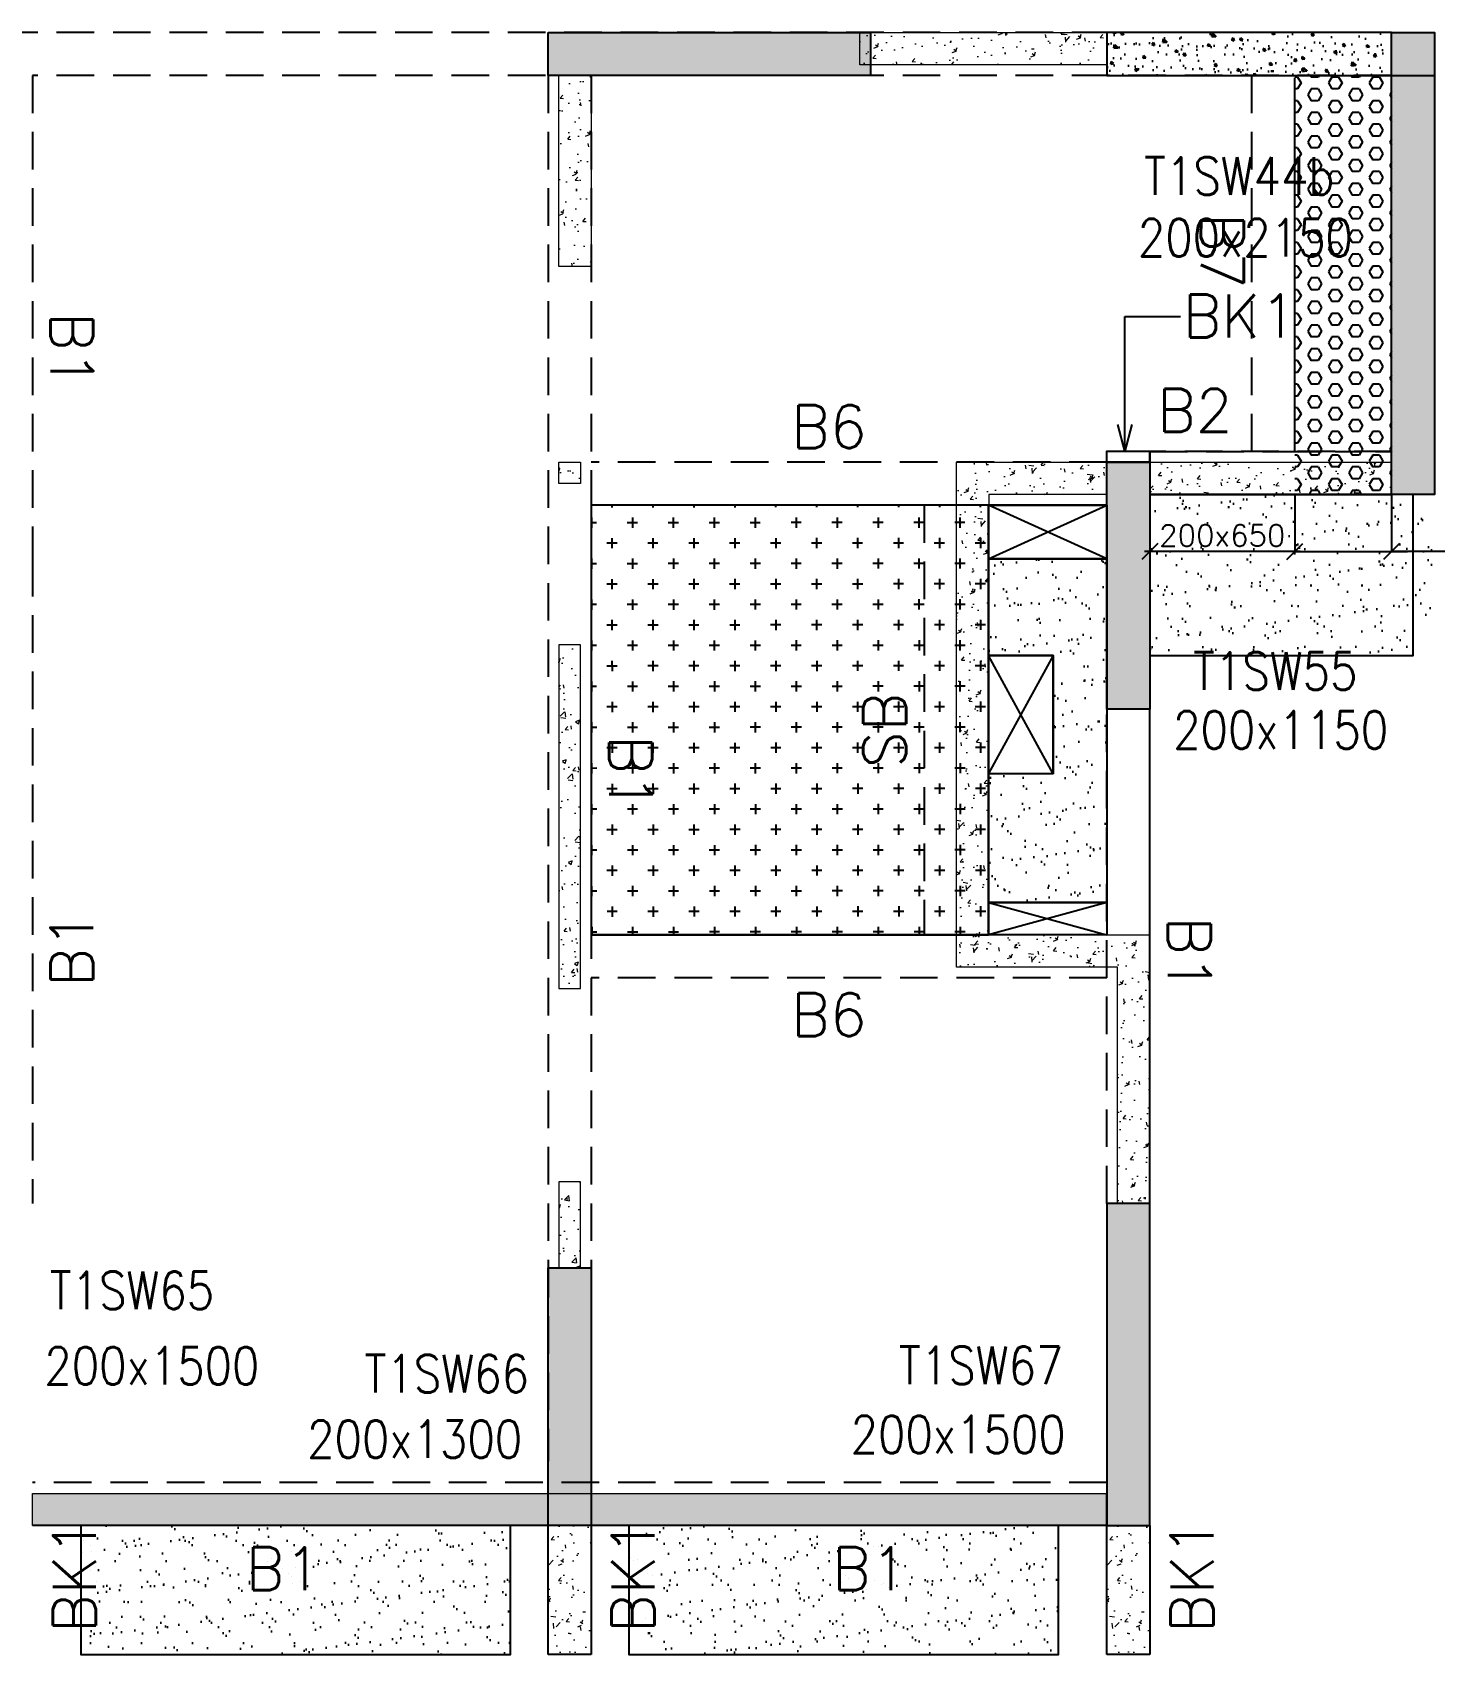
# Model space of a CAD drawing. Header units: millimetres. Extents: x 1078357 to 2594950, y -4969473 to -4636555.
# Drawn here: x 1818081 to 1824606, y -4664238 to -4656688 of the extents above; entities that cross this region are included whole.
import ezdxf

# ---------------------------------------------------------------- set-up
doc = ezdxf.new("R2010")
doc.units = ezdxf.units.MM
doc.header["$PDMODE"] = 35
for name, pattern in [('CONTINOUS', [0]), ('HIDDEN', [0.375, 0.25, -0.125]), ('New Retail block$0$CONTINOUS', [0])]:
    doc.linetypes.add(name, pattern=pattern)
doc.layers.get('0').update_dxf_attribs({"lineweight": 0})
doc.layers.get('Defpoints').update_dxf_attribs({"lineweight": 0})
for name, color, linetype, lineweight in [('A-_ANOTDIMA_D-', 6, 'Continuous', 13), ('COL. NO.', 30, 'Continuous', 25), ('COL. SIZE', 7, 'Continuous', 25), ('DIM', 9, 'Continuous', 25), ('HATCH', 8, 'Continuous', 30), ('RCC UPSTAND', 43, 'Continuous', 30), ('S-NON STR RCC WALL', 8, 'Continuous', 0)]:
    doc.layers.add(name, color=color, linetype=linetype, lineweight=lineweight)
for name, color, linetype in [('B-200x325', 201, 'HIDDEN'), ('B-200x375', 41, 'HIDDEN'), ('B-200x400', 44, 'HIDDEN'), ('B-200x650', 241, 'HIDDEN'), ('B-300xSLAB THK.', 151, 'Continuous'), ('BK1-200x650', 241, 'HIDDEN'), ('DC BEAM NO.', 7, 'Continuous'), ('DROP SLAB', 8, 'Continuous'), ('NON STR. RCC WALL', 6, 'Continuous'), ('S-COLUMN_SHEAR WALL', 1, 'Continuous'), ('S-PROJECTION', 54, 'New Retail block$0$CONTINOUS'), ('SLAB FOLD', 8, 'Continuous')]:
    doc.layers.add(name, color=color, linetype=linetype)
doc.styles.add('Roman', font='romans')
doc.styles.add('ROMANS', font='romans.shx', dxfattribs={"width": 0.85})
doc.dimstyles.new('HARESH', dxfattribs={"dimtxt": 150, "dimasz": 75, "dimexe": 0, "dimexo": 0, "dimgap": 25, "dimtad": 1, "dimdec": 0, "dimdsep": 46, "dimtxsty": 'Roman', "dimblk": 'OBLIQUE', "dimcen": 225, "dimdle": 25, "dimclrd": 2, "dimclre": 2, "dimclrt": 7, "dimadec": 8, "dimazin": 1, "dimtfac": 1, "dimtdec": 0, "dimtmove": 0, "dimatfit": 0, "dimfxl": 1, "dimlwd": -1, "dimlwe": -1, "dimarcsym": 0})
pattern_1 = [(50, (-4526714.12, 23254837.94), (182.184669, -15.9390855), [19.05, -209.55]), (355, (-4526714.12, 23254837.94), (-35.2434214, 191.0568452), [15.24, -167.6405842]), (100.4514447, (-4526698.94, 23254836.6), (146.9412471, 175.1177519), [16.1900088, -178.0902446]), (46.1842, (-4526714.12, 23254888.74), (271.0790409, -42.042328), [28.575, -314.325]), (96.6355576, (-4526691.53, 23254885.23), (237.404134, 247.4261246), [24.2850231, -267.1356082]), (351.1841512, (-4526714.12, 23254888.74), (237.404134, 247.4261246), [22.859967, -251.459732]), (21, (-4526688.72, 23254876.04), (151.6143913, -102.2651982), [19.05, -209.55]), (326, (-4526688.72, 23254876.04), (61.8020283, 184.1879661), [15.24, -167.64]), (71.451445, (-4526676.08, 23254867.51), (213.4164193, 81.9227689), [16.1900088, -178.0899376]), (37.5, (-4526714.12, 23254837.935), (3.08860325, 84.55503887), [0, -165.608, 0, -170.18, 0, -168.275]), (7.5, (-4526714.12, 23254837.935), (66.8196625, 100.18057482), [0, -97.028, 0, -161.798, 0, -64.135]), (327.5, (-4526770.76, 23254837.935), (135.59059517, -5.728744), [0, -63.5, 0, -198.12, 0, -262.89]), (317.5, (-4526796.16, 23254837.94), (148.1291814, 25.42649103), [0, -82.55, 0, -131.572, 0, -186.69])]

# ---------------------------------------------------------------- blocks, each defined once
blk = doc.blocks.new('_Oblique')
at = {"color": 0, "linetype": 'ByBlock', "lineweight": -2}
blk.add_line((-0.5, -0.5), (0.5, 0.5), dxfattribs=at)
blk = doc.blocks.new('*D1442')
at = {"layer": 'Defpoints', "color": 0, "ltscale": 700, "transparency": 16777216}
for p in [(1823955.9, -4658837.8, 0), (1824405.9, -4658837.8, 0), (1824405.9, -4659103.8)]:
    blk.add_point(p, dxfattribs=at)
at = {"layer": 'DIM', "color": 2, "ltscale": 700, "transparency": 16777216}
for p, q in [((1823955.9, -4658837.8), (1823955.9, -4659103.8)), ((1824405.9, -4658837.8), (1824405.9, -4659103.8)), ((1823955.9, -4659103.8), (1823880.9, -4659103.8)), ((1823955.9, -4659103.8), (1824405.9, -4659103.8)), ((1823955.9, -4659103.8), (1824405.9, -4659103.8)), ((1824405.9, -4659103.8), (1824480.9, -4659103.8)), ((1825362.2, -4659103.8), (1824405.9, -4659103.8))]:
    blk.add_line(p, q, dxfattribs=at)
at = {"layer": 'DIM', "color": 2, "ltscale": 700, "transparency": 16777216, "xscale": 75, "yscale": 75, "zscale": 75}
blk.add_blockref('_Oblique', (1823955.9, -4659103.8), dxfattribs=at)
at = {"layer": 'DIM', "color": 2, "ltscale": 700, "transparency": 16777216, "xscale": 75, "yscale": 75, "zscale": 75, "rotation": 180}
blk.add_blockref('_Oblique', (1824405.9, -4659103.8), dxfattribs=at)
at = {"layer": 'DIM', "color": 7, "ltscale": 700, "transparency": 16777216, "insert": (1825025.3, -4659028.8), "char_height": 150, "attachment_point": 5, "style": 'Roman'}
blk.add_mtext('{\\H0.666667x;200x400}', dxfattribs=at)
blk = doc.blocks.new('*D1443')
at = {"layer": 'Defpoints', "color": 0, "ltscale": 700, "transparency": 16777216}
for p in [(1823280.9, -4658837.8, 0), (1823955.9, -4658837.8), (1823280.9, -4659103.8)]:
    blk.add_point(p, dxfattribs=at)
at = {"layer": 'DIM', "color": 2, "ltscale": 700, "transparency": 16777216}
for p, q in [((1823280.9, -4658837.8), (1823280.9, -4659103.8)), ((1823955.9, -4658837.8), (1823955.9, -4659103.8)), ((1823980.9, -4659103.8), (1823255.9, -4659103.8))]:
    blk.add_line(p, q, dxfattribs=at)
at = {"layer": 'DIM', "color": 2, "ltscale": 700, "transparency": 16777216, "xscale": 75, "yscale": 75, "zscale": 75, "rotation": 180}
blk.add_blockref('_Oblique', (1823280.9, -4659103.8), dxfattribs=at)
at = {"layer": 'DIM', "color": 2, "ltscale": 700, "transparency": 16777216, "xscale": 75, "yscale": 75, "zscale": 75}
blk.add_blockref('_Oblique', (1823955.9, -4659103.8), dxfattribs=at)
at = {"layer": 'DIM', "color": 7, "ltscale": 700, "transparency": 16777216, "insert": (1823618.4, -4659028.8), "char_height": 150, "attachment_point": 5, "style": 'Roman'}
blk.add_mtext('{\\H0.666667x;200x650}', dxfattribs=at)
blk = doc.blocks.new('G$CD63B60BD')
at = {"layer": 'COL. NO.', "linetype": 'Continuous', "style": 'ROMANS', "width": 0.85}
for s, p in [('T1SW44b', (10548.3, 6194.4, 0)), ('T1SW55', (10776.3, 3890, -320.4)), ('T1SW65', (5455.6, 1007.6, -320.4)), ('T1SW67', (9407.6, 658.7, -320.4)), ('T1SW66', (6920.6, 619.5, -320.4))]:
    blk.add_text(s, height=175, dxfattribs=at).set_placement(p)
at = {"layer": 'COL. SIZE', "linetype": 'Continuous', "style": 'ROMANS', "width": 0.85}
for s, p in [('200x2150', (10519.3, 5907.3, -2.7)), ('200x1150', (10683.5, 3616.4, -320.4)), ('200x1500', (5430.6, 656.4, -320.4)), ('200x1300', (6653.5, 314.9, -320.4)), ('200x1500', (9182.7, 336.9, -320.4))]:
    blk.add_text(s, height=175, dxfattribs=at).set_placement(p)

msp = doc.modelspace()

# ---------------------------------------------------------------- hatches: boundary and pattern name
at = {"layer": 'DROP SLAB'}
h = msp.add_hatch(dxfattribs=at)
h.set_pattern_fill('CROSS', color=8, scale=15, angle=0.03079)
h.set_pattern_definition([(180.03079016, (-11326758.04, 51546141.31), (-95.19879988, -95.30117261), [47.625, -142.875]), (270.03079016, (-11326781.87, 51546165.11), (95.30117261, -95.19879988), [47.625, -142.875])])
h.paths.add_polyline_path([(1822531.1, -4658887.8), (1820681.1, -4658887.8), (1820681.1, -4660887.5), (1822531.1, -4660887.5)])
at = {"layer": 'HATCH'}
h = msp.add_hatch(dxfattribs=at)
h.set_pattern_fill('AR-SAND', color=8, scale=3, angle=179.97015)
h.set_pattern_definition([(37.4701541, (-2124776.91, 14023851.65), (-4.72361136, 146.8264517), [0, -115.824, 0, -129.54, 0, -123.825]), (7.4701541, (-2124776.9, 14023851.65), (134.9689868, 214.9772528), [0, -62.484, 0, -104.394, 0, -40.005]), (327.4701541, (-2124870.63, 14023851.7), (237.2979035, 0.3075449), [0, -38.1, 0, -137.16, 0, -179.07]), (317.4701541, (-2124870.63, 14023851.7), (229.1017424, 66.759465), [0, -19.05, 0, -89.916, 0, -102.87])])
h.paths.add_polyline_path([(1824606.4, -4658837.8), (1823281.4, -4658837.8), (1823281.4, -4659437.8), (1824606.3, -4659437.8)])
h = msp.add_hatch(dxfattribs=at)
h.set_pattern_fill('AR-SAND', color=8, scale=3, angle=179.97015)
h.set_pattern_definition([(37.4701541, (-2124776.82, 14023851.63), (-4.72361136, 146.8264517), [0, -115.824, 0, -129.54, 0, -123.825]), (7.4701541, (-2124776.82, 14023851.63), (134.9689868, 214.9772528), [0, -62.484, 0, -104.394, 0, -40.005]), (327.4701541, (-2124870.54, 14023851.68), (237.2979035, 0.3075449), [0, -38.1, 0, -137.16, 0, -179.07]), (317.4701541, (-2124870.54, 14023851.68), (229.1017424, 66.759465), [0, -19.05, 0, -89.916, 0, -102.87])])
h.paths.add_polyline_path([(1824506.1, -4658837.8), (1823281.5, -4658837.8), (1823281.4, -4659587.7), (1824506.1, -4659587.7)])
h = msp.add_hatch(dxfattribs=at)
h.set_pattern_fill('AR-SAND', color=8, scale=3, angle=359.97015)
h.set_pattern_definition([(37.47015413, (-3199302.07, 18707870.84), (-4.72361136, 146.8264517), [0, -115.824, 0, -129.54, 0, -123.825]), (7.4701541, (-3199302.07, 18707870.84), (134.9689868, 214.9772528), [0, -62.484, 0, -104.394, 0, -40.005]), (327.4701541, (-3199395.8, 18707870.89), (237.2979035, 0.3075449), [0, -38.1, 0, -137.16, 0, -179.07]), (317.4701541, (-3199395.8, 18707870.9), (229.1017424, 66.759465), [0, -19.05, 0, -89.916, 0, -102.87])])
h.paths.add_polyline_path([(1823081.1, -4660737.8), (1822531.1, -4660737.8), (1822531.1, -4660137.7), (1822831.1, -4660137.7), (1822831.1, -4659587.8), (1822531.1, -4659587.8), (1822531.1, -4659137.8), (1823081.1, -4659137.8)])
h = msp.add_hatch(dxfattribs=at)
h.set_pattern_fill('AR-SAND', color=8, scale=3, angle=179.97015)
h.set_pattern_definition([(37.47015413, (-3207626.62, 18707870.85), (-4.72361136, 146.8264517), [0, -115.824, 0, -129.54, 0, -123.825]), (7.4701541, (-3207626.62, 18707870.85), (134.9689868, 214.9772528), [0, -62.484, 0, -104.394, 0, -40.005]), (327.4701541, (-3207720.35, 18707870.9), (237.2979035, 0.3075449), [0, -38.1, 0, -137.16, 0, -179.07]), (317.4701541, (-3207720.35, 18707870.9), (229.1017424, 66.759465), [0, -19.05, 0, -89.916, 0, -102.87])])
h.paths.add_polyline_path([(1820306.4, -4663637.8), (1818306.4, -4663637.8), (1818306.4, -4664237.8), (1820306.4, -4664237.8)])
h = msp.add_hatch(dxfattribs=at)
h.set_pattern_fill('AR-SAND', color=8, scale=3, angle=179.97015)
h.set_pattern_definition([(37.47015413, (-3210176.62, 18707870.85), (-4.72361136, 146.8264517), [0, -115.824, 0, -129.54, 0, -123.825]), (7.4701541, (-3210176.62, 18707870.85), (134.9689868, 214.9772528), [0, -62.484, 0, -104.394, 0, -40.005]), (327.4701541, (-3210270.35, 18707870.9), (237.2979035, 0.3075449), [0, -38.1, 0, -137.16, 0, -179.07]), (317.4701541, (-3210270.35, 18707870.9), (229.1017424, 66.759465), [0, -19.05, 0, -89.916, 0, -102.87])])
h.paths.add_polyline_path([(1822856.4, -4663637.8), (1820856.4, -4663637.8), (1820856.4, -4664237.8), (1822856.4, -4664237.8)])
at = {"layer": 'RCC UPSTAND'}
h = msp.add_hatch(dxfattribs=at)
h.set_pattern_fill('AR-CONC', color=8, scale=20, angle=270)
h.set_pattern_definition([(320, (5035002, -2120045.14), (-12.550427, -143.4520365), [15, -165]), (265, (5035002, -2120045.14), (150.438427, 27.7502667), [12, -132]), (10.4514445, (5035000.95, -2120057.09), (137.887998, -115.7017693), [12.7480384, -140.2284224]), (316.1842, (5035042, -2120045.14), (-33.103856, -213.448266), [22.5, -247.5]), (6.6356355, (5035039.24, -2120062.92), (194.82372, -186.932389), [19.122068, -210.342752]), (261.184164, (5035042, -2120045.14), (194.82372, -186.932389), [18, -198]), (291, (5035032, -2120065.14), (-80.523778, -119.3814104), [15, -165]), (236, (5035032, -2120065.14), (145.030009, -48.6630664), [12, -132]), (341.4514447, (5035025.29, -2120075.08), (64.5062306, -168.0444753), [12.748038, -140.2284224]), (307.5, (5035002, -2120045.135), (66.57877077, -2.43197106), [0, -130.4, 0, -134, 0, -132.5]), (277.5, (5035002, -2120045.135), (78.8823424, -52.6139075), [0, -76.4, 0, -127.4, 0, -50.5]), (237.5, (5035002, -2120000.535), (-4.51097435, -106.7644872), [0, -50, 0, -156, 0, -207]), (227.5, (5035002, -2119980.535), (20.0209965, -116.6372339), [0, -65, 0, -103.6, 0, -147])])
h.paths.add_polyline_path([(1824406.1, -4656688.3), (1823081.1, -4656688.1), (1823081.1, -4656887.5), (1824406.1, -4656887.8)])
at = {"layer": 'S-COLUMN_SHEAR WALL', "lineweight": 25}
h = msp.add_hatch(color=1, dxfattribs=at)
h.dxf.hatch_style = 1
h.paths.add_polyline_path([(1820481.1, -4656687.8), (1821981.1, -4656687.8), (1821981.1, -4656887.8), (1820481.1, -4656887.8)])
h = msp.add_hatch(color=1, dxfattribs=at)
h.dxf.hatch_style = 1
h.paths.add_polyline_path([(1824406.1, -4656687.8), (1824606.1, -4656687.8), (1824606.1, -4658837.8), (1824406.1, -4658837.8)])
at = {"layer": 'S-COLUMN_SHEAR WALL', "lineweight": 25, "extrusion": (-1.00316e-06, -1.91639e-11, 1)}
h = msp.add_hatch(color=1, dxfattribs=at)
h.dxf.hatch_style = 1
h.paths.add_polyline_path([(1823081.1, -4658687.8), (1823281.1, -4658687.8), (1823281.1, -4659837.8), (1823081.1, -4659837.8)])
h = msp.add_hatch(color=1, dxfattribs=at)
h.dxf.hatch_style = 1
h.paths.add_polyline_path([(1823081.1, -4663637.8), (1823281.1, -4663637.8), (1823281.1, -4662137.8), (1823081.1, -4662137.8)])
at = {"layer": 'S-COLUMN_SHEAR WALL', "lineweight": 25}
h = msp.add_hatch(color=1, dxfattribs=at)
h.dxf.hatch_style = 1
h.paths.add_polyline_path([(1820681.1, -4662437.8), (1820681.1, -4663637.8), (1820481.1, -4663637.8), (1820481.1, -4662437.8)])
at = {"layer": 'S-NON STR RCC WALL'}
h = msp.add_hatch(dxfattribs=at)
h.set_pattern_fill('AR-CONC', color=256, angle=180)
h.set_pattern_definition([(50, (-4533778.86, 23254837.93), (182.184669, -15.9390855), [19.05, -209.55]), (355, (-4533778.86, 23254837.93), (-35.2434214, 191.0568452), [15.24, -167.6405842]), (100.4514447, (-4533763.68, 23254836.6), (146.9412471, 175.1177519), [16.1900088, -178.0902446]), (46.1842, (-4533778.86, 23254888.73), (271.0790409, -42.042328), [28.575, -314.325]), (96.6355576, (-4533756.27, 23254885.22), (237.404134, 247.4261246), [24.2850231, -267.1356082]), (351.1841512, (-4533778.86, 23254888.73), (237.404134, 247.4261246), [22.859967, -251.459732]), (21, (-4533753.46, 23254876.03), (151.6143913, -102.2651982), [19.05, -209.55]), (326, (-4533753.46, 23254876.03), (61.8020283, 184.1879661), [15.24, -167.64]), (71.451445, (-4533740.83, 23254867.5), (213.4164193, 81.9227689), [16.1900088, -178.0899376]), (37.5, (-4533778.864, 23254837.93), (3.08860325, 84.55503887), [0, -165.608, 0, -170.18, 0, -168.275]), (7.5, (-4533778.86, 23254837.93), (66.8196625, 100.18057482), [0, -97.028, 0, -161.798, 0, -64.135]), (327.5, (-4533835.506, 23254837.93), (135.59059517, -5.728744), [0, -63.5, 0, -198.12, 0, -262.89]), (317.5, (-4533860.9, 23254837.93), (148.1291814, 25.42649103), [0, -82.55, 0, -131.572, 0, -186.69])])
h.paths.add_polyline_path([(1821931.3, -4656687.8), (1823081.3, -4656687.8), (1823081.3, -4656837.8), (1821931.3, -4656837.8)])
h = msp.add_hatch(dxfattribs=at)
h.set_pattern_fill('AR-CONC', color=256, angle=180)
h.set_pattern_definition([(50, (-5631003.58, 27935567.1), (182.184669, -15.93908554), [19.05, -209.55]), (355, (-5631003.58, 27935567.1), (-35.2434214, 191.0568452), [15.24, -167.6405842]), (100.4514447, (-5630988.4, 27935565.76), (146.9412471, 175.1177519), [16.1900088, -178.0902446]), (46.1842, (-5631003.58, 27935617.9), (271.0790409, -42.042328), [28.575, -314.325]), (96.6355576, (-5630981, 27935614.4), (237.404134, 247.4261246), [24.2850231, -267.1356082]), (351.1841512, (-5631003.58, 27935617.9), (237.404134, 247.4261246), [22.859967, -251.459732]), (21, (-5630978.18, 27935605.2), (151.6143913, -102.2651982), [19.05, -209.55]), (326, (-5630978.18, 27935605.2), (61.8020283, 184.1879661), [15.24, -167.64]), (71.451445, (-5630965.54, 27935596.67), (213.4164193, 81.9227689), [16.1900088, -178.0899376]), (37.5, (-5631003.58, 27935567.09), (3.08860325, 84.55503887), [0, -165.608, 0, -170.18, 0, -168.275]), (7.5, (-5631003.58, 27935567.09), (66.8196625, 100.18057482), [0, -97.028, 0, -161.798, 0, -64.135]), (327.5, (-5631060.22, 27935567.09), (135.59059517, -5.72874399), [0, -63.5, 0, -198.12, 0, -262.89]), (317.5, (-5631085.62, 27935567.09), (148.1291814, 25.42649103), [0, -82.55, 0, -131.572, 0, -186.69])])
h.paths.add_polyline_path([(1820531.4, -4656887.8), (1820681.3, -4656887.8), (1820681.3, -4657777.7), (1820531.4, -4657777.7)])
h = msp.add_hatch(dxfattribs=at)
h.set_pattern_fill('AR-CONC', color=256, angle=180)
h.set_pattern_definition([(50, (2917806.1, -9434825.9), (182.184669, -15.9390855), [19.05, -209.55]), (355, (2917806.1, -9434825.9), (-35.2434214, 191.056845), [15.24, -167.640584]), (100.4514447, (2917821.28, -9434827.23), (146.941247, 175.117752), [16.190009, -178.0902446]), (46.1842, (2917806.1, -9434775.1), (271.079041, -42.042328), [28.575, -314.325]), (96.6355576, (2917828.7, -9434778.6), (237.404134, 247.426125), [24.285023, -267.135608]), (351.184151, (2917806.1, -9434775.1), (237.404134, 247.426125), [22.859967, -251.459732]), (21, (2917831.5, -9434787.8), (151.6143913, -102.265198), [19.05, -209.55]), (326, (2917831.5, -9434787.8), (61.802028, 184.187966), [15.24, -167.64]), (71.451445, (2917844.14, -9434796.32), (213.416419, 81.922769), [16.190009, -178.0899376]), (37.5, (2917806.1, -9434825.9), (3.08860325, 84.5550389), [0, -165.608, 0, -170.18, 0, -168.275]), (7.5, (2917806.1, -9434825.9), (66.8196625, 100.1805748), [0, -97.028, 0, -161.798, 0, -64.135]), (327.5, (2917749.46, -9434825.9), (135.5905952, -5.728744), [0, -63.5, 0, -198.12, 0, -262.89]), (317.5, (2917724.06, -9434825.9), (148.1291814, 25.426491), [0, -82.55, 0, -131.572, 0, -186.69])])
h.paths.add_polyline_path([(1820531.3, -4658687.6), (1820631.3, -4658687.6), (1820631.3, -4658787.6), (1820531.3, -4658787.6)])
h = msp.add_hatch(dxfattribs=at)
h.set_pattern_fill('AR-CONC', color=256)
h.set_pattern_definition(pattern_1)
h.paths.add_polyline_path([(1822381.3, -4661037.6), (1822381.3, -4658687.6), (1823081.3, -4658687.6), (1823081.3, -4658837.6), (1822531.3, -4658837.6), (1822531.3, -4660887.6), (1823281.3, -4660887.6), (1823281.3, -4662137.7), (1823131.3, -4662137.7), (1823131.3, -4661037.6)])
h = msp.add_hatch(dxfattribs=at)
h.set_pattern_fill('AR-CONC', color=256)
h.set_pattern_definition(pattern_1)
h.paths.add_polyline_path([(1824406.3, -4658837.6), (1823281.3, -4658837.6), (1823281.3, -4658687.6), (1824406.3, -4658687.6)])
h = msp.add_hatch(dxfattribs=at)
h.set_pattern_fill('AR-CONC', color=256, angle=180)
h.set_pattern_definition([(50, (2917819.32, -9433461.23), (182.184669, -15.9390855), [19.05, -209.55]), (355, (2917819.32, -9433461.23), (-35.2434214, 191.056845), [15.24, -167.640584]), (100.4514447, (2917834.5, -9433462.56), (146.941247, 175.117752), [16.190009, -178.0902446]), (46.1842, (2917819.32, -9433410.43), (271.079041, -42.042328), [28.575, -314.325]), (96.6355576, (2917841.9, -9433413.94), (237.404134, 247.426125), [24.285023, -267.135608]), (351.184151, (2917819.32, -9433410.43), (237.404134, 247.426125), [22.859967, -251.459732]), (21, (2917844.72, -9433423.13), (151.6143913, -102.265198), [19.05, -209.55]), (326, (2917844.72, -9433423.13), (61.802028, 184.187966), [15.24, -167.64]), (71.451445, (2917857.35, -9433431.65), (213.416419, 81.922769), [16.190009, -178.0899376]), (37.5, (2917819.316, -9433461.23), (3.08860325, 84.5550389), [0, -165.608, 0, -170.18, 0, -168.275]), (7.5, (2917819.32, -9433461.23), (66.8196625, 100.1805748), [0, -97.028, 0, -161.798, 0, -64.135]), (327.5, (2917762.674, -9433461.23), (135.5905952, -5.728744), [0, -63.5, 0, -198.12, 0, -262.89]), (317.5, (2917737.27, -9433461.23), (148.1291814, 25.426491), [0, -82.55, 0, -131.572, 0, -186.69])])
h.paths.add_polyline_path([(1820531.3, -4661137.6), (1820631.3, -4661137.6), (1820631.3, -4659537.6), (1820531.3, -4659537.6)])
h = msp.add_hatch(dxfattribs=at)
h.set_pattern_fill('AR-CONC', color=256, angle=180)
h.set_pattern_definition([(50, (1820594.6, -4749442.05), (182.18467, -15.93909), [19.05, -209.55]), (355, (1820594.6, -4749442.05), (-35.24342, 191.05685), [15.24, -167.6406]), (100.45144, (1820609.78, -4749443.37), (146.94125, 175.11775), [16.19, -178.09024]), (46.1842, (1820594.6, -4749391.25), (271.07904, -42.0423), [28.575, -314.325]), (96.63556, (1820617.2, -4749394.75), (237.4041, 247.4261), [24.285, -267.1356]), (351.18415, (1820594.6, -4749391.25), (237.4041, 247.4261), [22.86, -251.4597]), (21, (1820620, -4749403.95), (151.6144, -102.2652), [19.05, -209.55]), (326, (1820620, -4749403.95), (61.80203, 184.18797), [15.24, -167.64]), (71.45144, (1820632.63, -4749412.47), (213.41642, 81.92277), [16.19, -178.08994]), (37.5, (1820594.6, -4749442.045), (3.088603, 84.55504), [0, -165.608, 0, -170.18, 0, -168.275]), (7.5, (1820594.6, -4749442.045), (66.81966, 100.180575), [0, -97.028, 0, -161.798, 0, -64.135]), (327.5, (1820537.96, -4749442.045), (135.590595, -5.728744), [0, -63.5, 0, -198.12, 0, -262.89]), (317.5, (1820512.56, -4749442.05), (148.12918, 25.42649), [0, -82.55, 0, -131.572, 0, -186.69])])
h.paths.add_polyline_path([(1820531.4, -4662438), (1820631.4, -4662438), (1820631.3, -4662037.6), (1820531.3, -4662037.6)])
h = msp.add_hatch(dxfattribs=at)
h.set_pattern_fill('AR-CONC', color=256)
h.set_pattern_definition([(50, (-5623938.83, 27938857.12), (182.184669, -15.93908554), [19.05, -209.55]), (355, (-5623938.83, 27938857.12), (-35.2434214, 191.0568452), [15.24, -167.6405842]), (100.4514447, (-5623923.65, 27938855.8), (146.9412471, 175.1177519), [16.1900088, -178.0902446]), (46.1842, (-5623938.83, 27938907.92), (271.0790409, -42.042328), [28.575, -314.325]), (96.6355576, (-5623916.24, 27938904.42), (237.404134, 247.4261246), [24.2850231, -267.1356082]), (351.1841512, (-5623938.83, 27938907.92), (237.404134, 247.4261246), [22.859967, -251.459732]), (21, (-5623913.43, 27938895.22), (151.6143913, -102.2651982), [19.05, -209.55]), (326, (-5623913.43, 27938895.22), (61.8020283, 184.1879661), [15.24, -167.64]), (71.451445, (-5623900.8, 27938886.7), (213.4164193, 81.9227689), [16.1900088, -178.0899376]), (37.5, (-5623938.834, 27938857.12), (3.08860325, 84.55503887), [0, -165.608, 0, -170.18, 0, -168.275]), (7.5, (-5623938.83, 27938857.12), (66.8196625, 100.18057482), [0, -97.028, 0, -161.798, 0, -64.135]), (327.5, (-5623995.476, 27938857.12), (135.59059517, -5.72874399), [0, -63.5, 0, -198.12, 0, -262.89]), (317.5, (-5624020.88, 27938857.12), (148.1291814, 25.42649103), [0, -82.55, 0, -131.572, 0, -186.69])])
h.paths.add_polyline_path([(1823078.4, -4663637.6), (1818081.3, -4663637.6), (1818081.3, -4663487.6), (1823078.4, -4663487.6)])
h = msp.add_hatch(dxfattribs=at)
h.set_pattern_fill('AR-CONC', color=256, angle=180)
h.set_pattern_definition([(50, (-7809691.2, 37575469.54), (182.184669, -15.93908554), [19.05, -209.55]), (355, (-7809691.2, 37575469.54), (-35.2434214, 191.0568452), [15.24, -167.6405842]), (100.4514447, (-7809676.01, 37575468.22), (146.9412471, 175.1177519), [16.1900088, -178.0902446]), (46.1842, (-7809691.2, 37575520.34), (271.0790409, -42.0423279), [28.575, -314.325]), (96.6355576, (-7809668.6, 37575516.84), (237.404134, 247.4261246), [24.2850231, -267.1356082]), (351.1841512, (-7809691.2, 37575520.34), (237.404134, 247.4261246), [22.859967, -251.459732]), (21, (-7809665.8, 37575507.64), (151.61439127, -102.2651982), [19.05, -209.55]), (326, (-7809665.8, 37575507.64), (61.80202835, 184.1879661), [15.24, -167.64]), (71.451445, (-7809653.16, 37575499.12), (213.4164193, 81.9227689), [16.1900088, -178.0899376]), (37.5, (-7809691.19, 37575469.545), (3.08860325, 84.55503887), [0, -165.608, 0, -170.18, 0, -168.275]), (7.5, (-7809691.19, 37575469.545), (66.81966251, 100.18057482), [0, -97.028, 0, -161.798, 0, -64.135]), (327.5, (-7809747.835, 37575469.545), (135.59059517, -5.72874399), [0, -63.5, 0, -198.12, 0, -262.89]), (317.5, (-7809773.23, 37575469.54), (148.1291814, 25.42649103), [0, -82.55, 0, -131.572, 0, -186.69])])
h.paths.add_polyline_path([(1820681, -4663637.7), (1820481.1, -4663637.7), (1820481.1, -4664237.7), (1820681, -4664237.7), (1820681.1, -4664237.7), (1820681.1, -4663637.8)], is_closed=False)
h = msp.add_hatch(dxfattribs=at)
h.set_pattern_fill('AR-CONC', color=256, angle=180)
h.set_pattern_definition([(50, (-7807091.2, 37575469.54), (182.184669, -15.93908554), [19.05, -209.55]), (355, (-7807091.2, 37575469.54), (-35.2434214, 191.0568452), [15.24, -167.6405842]), (100.4514447, (-7807076.01, 37575468.22), (146.9412471, 175.1177519), [16.1900088, -178.0902446]), (46.1842, (-7807091.2, 37575520.34), (271.0790409, -42.0423279), [28.575, -314.325]), (96.6355576, (-7807068.6, 37575516.84), (237.404134, 247.4261246), [24.2850231, -267.1356082]), (351.1841512, (-7807091.2, 37575520.34), (237.404134, 247.4261246), [22.859967, -251.459732]), (21, (-7807065.8, 37575507.64), (151.61439127, -102.2651982), [19.05, -209.55]), (326, (-7807065.8, 37575507.64), (61.80202835, 184.1879661), [15.24, -167.64]), (71.451445, (-7807053.16, 37575499.12), (213.4164193, 81.9227689), [16.1900088, -178.0899376]), (37.5, (-7807091.19, 37575469.545), (3.08860325, 84.55503887), [0, -165.608, 0, -170.18, 0, -168.275]), (7.5, (-7807091.19, 37575469.545), (66.81966251, 100.18057482), [0, -97.028, 0, -161.798, 0, -64.135]), (327.5, (-7807147.835, 37575469.545), (135.59059517, -5.72874399), [0, -63.5, 0, -198.12, 0, -262.89]), (317.5, (-7807173.23, 37575469.54), (148.1291814, 25.42649103), [0, -82.55, 0, -131.572, 0, -186.69])])
h.paths.add_polyline_path([(1823281, -4663637.7), (1823081.1, -4663637.7), (1823081.1, -4664237.7), (1823281, -4664237.7), (1823281.1, -4664237.7), (1823281.1, -4663637.8)], is_closed=False)
at = {"layer": 'SLAB FOLD', "ltscale": 1000}
h = msp.add_hatch(dxfattribs=at)
h.set_pattern_fill('HEX', color=8, scale=10, angle=180)
h.set_pattern_definition([(180, (-379068.14, 4902305.6), (-7e-15, -54.99261315), [31.75, -63.5]), (300, (-379068.14, 4902305.6), (47.625, 27.49630658), [31.75, -63.5]), (240, (-379099.89, 4902305.6), (47.625, -27.49630658), [31.75, -63.5])])
h.paths.add_polyline_path([(1824405.9, -4658837.8), (1823955.9, -4658837.8), (1823956.3, -4656887.8), (1824406.3, -4656887.8)])

# ---------------------------------------------------------------- linework, layer by layer
at = {"layer": 'B-200x325', "ltscale": 700}
for p, q in [((1823081, -4658687.8, 0), (1820681.2, -4658687.8, 0)), ((1823081.2, -4661087.5, 0), (1820681.2, -4661087.5, 0))]:
    msp.add_line(p, q, dxfattribs=at)
at = {"layer": 'B-200x325', "linetype": 'Continuous', "ltscale": 700}
for p, q in [((1823081, -4658887.8, 0), (1820681.2, -4658887.8, 0)), ((1822531.1, -4660887.5, 0), (1822531.1, -4658887.8, 0)), ((1823081.2, -4660887.5, 0), (1820681.2, -4660887.5, 0))]:
    msp.add_line(p, q, dxfattribs=at)
at = {"layer": 'B-200x375', "ltscale": 700}
msp.add_line((1823756, -4658637.8, 0), (1823756, -4656887.8, 0), dxfattribs=at)
at = {"layer": 'B-200x375', "linetype": 'Continuous', "ltscale": 700}
msp.add_line((1823956, -4658637.8, 0), (1823956, -4656898.4, 0), dxfattribs=at)
at = {"layer": 'B-200x400', "linetype": 'HIDDEN', "ltscale": 500}
msp.add_line((1823955.9, -4658637.8, 0), (1824405.9, -4658637.8, 0), dxfattribs=at)
at = {"layer": 'B-200x400', "linetype": 'ByBlock', "ltscale": 500}
msp.add_line((1823955.9, -4658837.8, 0), (1824405.9, -4658837.8, 0), dxfattribs=at)
at = {"layer": 'B-200x650', "linetype": 'HIDDEN', "ltscale": 700}
for p, q in [((1824406.1, -4656687.8, 0), (1815531.3, -4656687.8, 0)), ((1824406.1, -4656887.8, 0), (1818081.3, -4656887.8, 0)), ((1818081.3, -4656887.8, 0), (1818081.3, -4659137.7, 0)), ((1820481.3, -4656887.8, 0), (1820481.3, -4663337.7, 0)), ((1820681.3, -4656887.8, 0), (1820681.3, -4663337.7, 0)), ((1823281.1, -4658637.8, 0), (1823955.9, -4658637.8, 0)), ((1824406.4, -4658637.8, 0), (1823281.3, -4658637.8, 0)), ((1818081.4, -4659137.7, 0), (1818081.4, -4662137.7, 0)), ((1823081.4, -4662137.7, 0), (1823081.4, -4659837.7, 0)), ((1823081.4, -4663437.7, 0), (1818081.4, -4663437.7, 0))]:
    msp.add_line(p, q, dxfattribs=at)
at = {"layer": 'B-200x650', "linetype": 'Continuous', "ltscale": 700}
for p, q in [((1823281.1, -4658687.6, 0), (1823281.1, -4658637.6, 0)), ((1824606.4, -4658837.8, 0), (1823281.3, -4658837.8, 0))]:
    msp.add_line(p, q, dxfattribs=at)
at = {"layer": 'B-200x650', "linetype": 'CONTINOUS', "ltscale": 700}
for p, q in [((1823281.1, -4658837.8, 0), (1823955.9, -4658837.8, 0)), ((1823281.4, -4662137.7, 0), (1823281.4, -4659837.7, 0)), ((1823081.4, -4663637.7, 0), (1818081.4, -4663637.7, 0)), ((1820481.1, -4664237.8, 0), (1820481.1, -4663637.8, 0)), ((1820681.1, -4663637.8, 0), (1820681.1, -4664237.8, 0)), ((1823081.1, -4664237.8, 0), (1823081.1, -4663637.8, 0)), ((1823281.1, -4663637.8, 0), (1823281.1, -4664237.8, 0)), ((1820681.1, -4664237.8, 0), (1820481.1, -4664237.8, 0)), ((1823281.1, -4664237.8, 0), (1823081.1, -4664237.8, 0))]:
    msp.add_line(p, q, dxfattribs=at)
at = {"layer": 'B-300xSLAB THK.', "linetype": 'HIDDEN', "ltscale": 700}
msp.add_line((1822231.1, -4658887.8, 0), (1822231.1, -4660887.5, 0), dxfattribs=at)
at = {"layer": 'B-300xSLAB THK.', "linetype": 'ByBlock', "ltscale": 700}
msp.add_line((1822531.1, -4658887.8, 0), (1822531.1, -4660887.5, 0), dxfattribs=at)
at = {"layer": 'BK1-200x650', "linetype": 'Continuous', "ltscale": 700, "elevation": 0}
msp.add_lwpolyline([(1823281.4, -4658687.6), (1823081.4, -4658687.6), (1823081.4, -4658637.4), (1823281.4, -4658637.4)], close=True, dxfattribs=at)
at = {"layer": 'DROP SLAB', "color": 3, "linetype": 'CONTINOUS', "ltscale": 500}
for p, q in [((1823081.1, -4659137.8, 0), (1822531.1, -4658887.8, 0)), ((1822531.1, -4659137.8, 0), (1823080.9, -4658887.8, 0)), ((1822831.1, -4660137.8, 0), (1822531.1, -4659587.8, 0)), ((1822831.1, -4659587.8, 0), (1822531.1, -4660137.7, 0)), ((1823081.1, -4660737.8, 0), (1822531.1, -4660887.5, 0)), ((1822531.1, -4660737.8, 0), (1823080.2, -4660887.5, 0))]:
    msp.add_line(p, q, dxfattribs=at)
at = {"layer": 'DROP SLAB', "color": 3, "linetype": 'CONTINOUS', "ltscale": 500, "elevation": 0}
for points in [[(1822531.1, -4658887.8), (1820681.1, -4658887.8), (1820681.1, -4660887.5), (1822531.1, -4660887.5)], [(1823080.9, -4659137.8), (1822531.1, -4659137.8), (1822531.1, -4658887.9), (1823080.9, -4658887.9)], [(1822831.1, -4660137.8), (1822531.1, -4660137.8), (1822531.1, -4659587.8), (1822831.1, -4659587.8)], [(1823081.1, -4660887.5), (1822531.1, -4660887.5), (1822531.1, -4660737.8), (1823081.1, -4660737.8)]]:
    msp.add_lwpolyline(points, close=True, dxfattribs=at)
at = {"layer": 'NON STR. RCC WALL', "elevation": 0}
msp.add_lwpolyline([(1824406.1, -4656688.3), (1823081.1, -4656688.1), (1823081.1, -4656887.5), (1824406.1, -4656887.8)], close=True, dxfattribs=at)
at = {"layer": 'S-COLUMN_SHEAR WALL', "color": 1, "lineweight": 25, "elevation": 0}
for points in [[(1820481.1, -4656687.8), (1821981.1, -4656687.8), (1821981.1, -4656887.8), (1820481.1, -4656887.8)], [(1824406.1, -4656687.8), (1824606.1, -4656687.8), (1824606.1, -4658837.8), (1824406.1, -4658837.8)], [(1824406.1, -4656887.8), (1824606.1, -4656887.8), (1824606.1, -4658837.8), (1824406.1, -4658837.8)], [(1820481.1, -4662437.9), (1820681.1, -4662437.9), (1820681.1, -4663637.8), (1820481.1, -4663637.8)]]:
    msp.add_lwpolyline(points, close=True, dxfattribs=at)
at = {"layer": 'S-COLUMN_SHEAR WALL', "color": 1, "lineweight": 25, "extrusion": (-1.00316e-06, -1.91639e-11, 1), "elevation": -1.8}
for points in [[(1823081.1, -4658687.8), (1823281.1, -4658687.8), (1823281.1, -4659837.8), (1823081.1, -4659837.8)], [(1823081.1, -4663637.8), (1823281.1, -4663637.8), (1823281.1, -4662137.8), (1823081.1, -4662137.8)]]:
    msp.add_lwpolyline(points, close=True, dxfattribs=at)
at = {"layer": 'S-NON STR RCC WALL', "ltscale": 700, "elevation": 0}
for points in [[(1821931.3, -4656687.8), (1823081.3, -4656687.8), (1823081.3, -4656837.8), (1821931.3, -4656837.8)], [(1820531.4, -4656887.8), (1820681.3, -4656887.8), (1820681.3, -4657777.7), (1820531.4, -4657777.7)], [(1820531.3, -4658687.6), (1820631.3, -4658687.6), (1820631.3, -4658787.6), (1820531.3, -4658787.6)], [(1820531.3, -4661137.6), (1820631.3, -4661137.6), (1820631.3, -4659537.6), (1820531.3, -4659537.6)]]:
    msp.add_lwpolyline(points, close=True, dxfattribs=at)
at = {"layer": 'S-NON STR RCC WALL', "elevation": 0}
for points in [[(1822381.3, -4661037.6), (1822381.3, -4658687.6), (1823081.3, -4658687.6), (1823081.3, -4658837.6), (1822531.3, -4658837.6), (1822531.3, -4660887.6), (1823281.3, -4660887.6), (1823281.3, -4662137.7), (1823131.3, -4662137.7), (1823131.3, -4661037.6)], [(1824406.3, -4658837.6), (1823281.3, -4658837.6), (1823281.3, -4658687.6), (1824406.3, -4658687.6)], [(1820531.4, -4662438), (1820631.4, -4662438), (1820631.3, -4662037.6), (1820531.3, -4662037.6)], [(1823078.4, -4663637.6), (1818081.3, -4663637.6), (1818081.3, -4663487.6), (1823078.4, -4663487.6)]]:
    msp.add_lwpolyline(points, close=True, dxfattribs=at)
at = {"layer": 'S-PROJECTION', "elevation": 0}
for points in [[(1824506.1, -4658837.8), (1823281.5, -4658837.8), (1823281.4, -4659587.7), (1824506.1, -4659587.7)], [(1820306.4, -4663637.8), (1818306.4, -4663637.8), (1818306.4, -4664237.8), (1820306.4, -4664237.8)], [(1822856.4, -4663637.8), (1820856.4, -4663637.8), (1820856.4, -4664237.8), (1822856.4, -4664237.8)]]:
    msp.add_lwpolyline(points, close=True, dxfattribs=at)
at = {"layer": 'SLAB FOLD', "color": 8, "ltscale": 1000, "elevation": 0}
msp.add_lwpolyline([(1823081.1, -4660737.8), (1822531.1, -4660737.8), (1822531.1, -4660137.7), (1822831.1, -4660137.7), (1822831.1, -4659587.8), (1822531.1, -4659587.8), (1822531.1, -4659137.8), (1823081.1, -4659137.8), (1823081.1, -4660737.8)], dxfattribs=at)

# ---------------------------------------------------------------- block references
at = {"layer": 'A-_ANOTDIMA_D-', "color": 2, "ltscale": 700}
msp.add_blockref('G$CD63B60BD', (1812706.1, -4663637.8, 0), dxfattribs=at)

# ---------------------------------------------------------------- texts
at = {"layer": 'B-200x325', "linetype": 'Continuous', "ltscale": 700, "style": 'ROMANS'}
for p in [(1821611.6, -4658622.5, -2.7), (1821611.6, -4661359.7, -2.7)]:
    msp.add_text('B6', height=200, rotation=359.99906, dxfattribs=at).set_placement(p)
at = {"layer": 'B-200x375', "linetype": 'Continuous', "ltscale": 700, "style": 'ROMANS'}
msp.add_text('B7', height=200, rotation=269.99906, dxfattribs=at).set_placement((1823519.3, -4657529.2, -2.7))
at = {"layer": 'B-200x650', "linetype": 'HIDDEN', "ltscale": 500, "style": 'ROMANS'}
for rotation, p in [(269.99906, (1818164.5, -4657989.7, -2.7)), (269.99906, (1820765.2, -4659959, -2.7)), (269.99906, (1823365.2, -4660802, -2.7)), (90.00094, (1818364.5, -4661129.5, -2.7)), (0.00094, (1819074.1, -4663938.1, -2.7)), (0.00094, (1821802.1, -4663938.1, -2.7))]:
    msp.add_text('B1', height=200, rotation=rotation, dxfattribs=at).set_placement(p)
at = {"layer": 'B-200x650', "linetype": 'CONTINOUS', "ltscale": 700, "style": 'ROMANS'}
for p in [(1818376.7, -4664137.3, 50), (1820976.7, -4664137.4, 50), (1823576.7, -4664137.4, 50)]:
    msp.add_text('BK1', height=200, rotation=90, dxfattribs=at).set_placement(p)
at = {"layer": 'B-300xSLAB THK.', "linetype": 'Continuous', "ltscale": 700, "style": 'ROMANS'}
msp.add_text('SB', height=200, rotation=90.00094, dxfattribs=at).set_placement((1822147.3, -4660112, -2.7))
at = {"layer": 'BK1-200x650', "linetype": 'Continuous', "ltscale": 700, "style": 'ROMANS'}
msp.add_text('BK1', height=200, rotation=0.00094, dxfattribs=at).set_placement((1823434.5, -4658107, -2.7))
at = {"layer": 'DC BEAM NO.', "linetype": 'Continuous', "ltscale": 500, "style": 'ROMANS'}
msp.add_text('B2', height=200, dxfattribs=at).set_placement((1823314.8, -4658547.2, -2.7))

# ---------------------------------------------------------------- dimensions: what is measured, and where the dimension line sits
at = {"layer": 'DIM', "ltscale": 700}
dim = msp.add_linear_dim(base=(1823280.9, -4659103.8, 0), p1=(1823955.9, -4658837.8, 0), p2=(1823280.9, -4658837.8, 0), angle=180, text='{\\H0.666667x;200x650}', dimstyle='HARESH', override={"dimtxsty": 'Roman', "dimtmove": 1}, dxfattribs=at)
dim.commit()
dim.dimension.update_dxf_attribs({"geometry": '*D1443', "text_midpoint": (1823618.4, -4659028.8, 0)})
dim = msp.add_linear_dim(base=(1824405.9, -4659103.8, 0), p1=(1823955.9, -4658837.8, 0), p2=(1824405.9, -4658837.8, 0), angle=180, text='{\\H0.666667x;200x400}', dimstyle='HARESH', override={"dimtxsty": 'Roman', "dimtmove": 1}, dxfattribs=at)
dim.commit()
dim.dimension.update_dxf_attribs({"geometry": '*D1442', "text_midpoint": (1825025.3, -4659082.1, 0), "dimtype": 160})

# ---------------------------------------------------------------- leaders
at = {"layer": 'BK1-200x650', "linetype": 'Continuous', "ltscale": 700}
msp.add_leader([(1823164.9, -4658637.4, 0), (1823164.9, -4658009.2, 0), (1823423.7, -4658009.2, 0)], dimstyle='HARESH', override={"dimasz": 125, "dimgap": 25, "dimtad": 0, "dimldrblk": 'Open30'}, dxfattribs=at)

doc.saveas('drawing.dxf')
